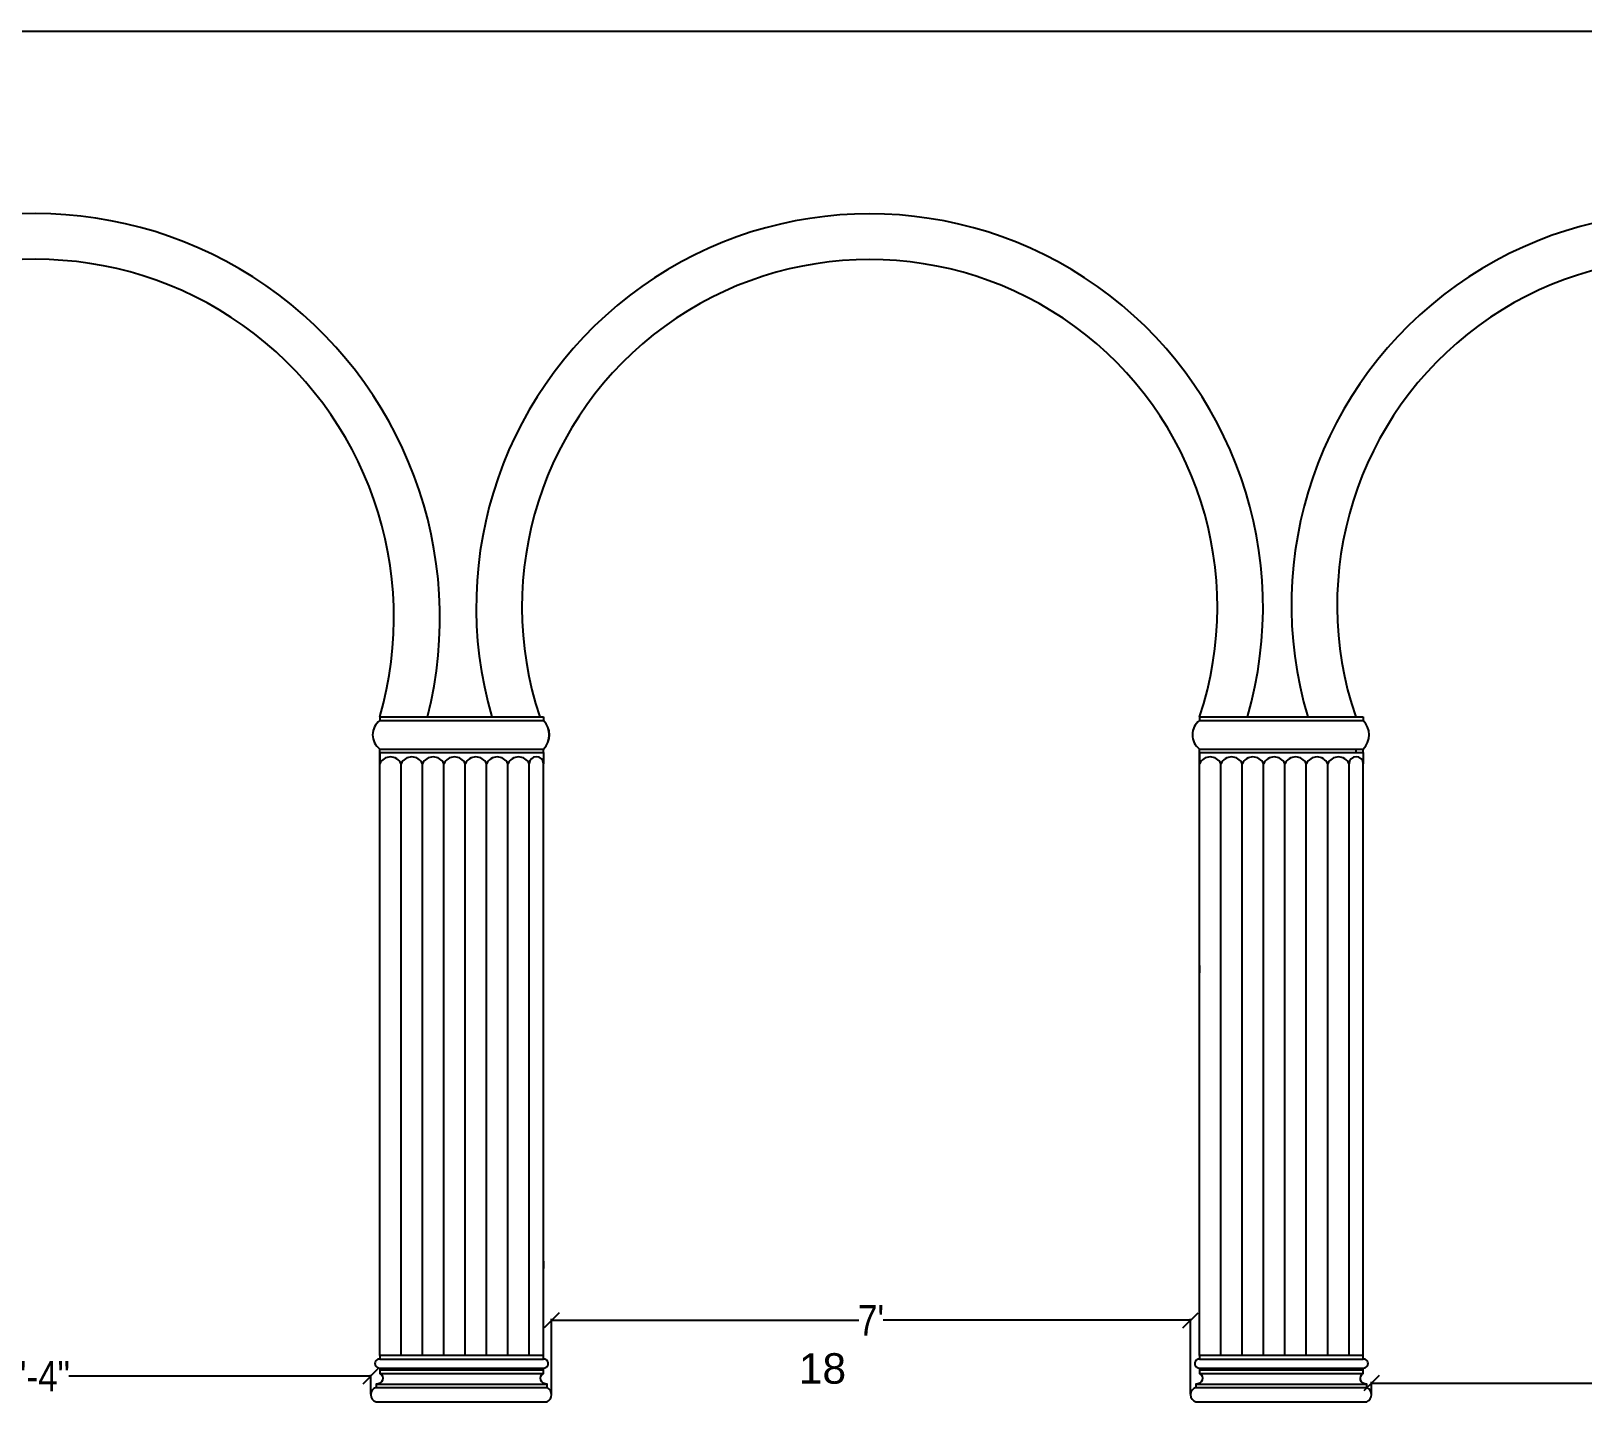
# Model space of a CAD drawing. Header units: inches. Extents: x 13054 to 48691, y 5623 to 20391.
# Drawn here: x 48305 to 48508.8, y 18919.5 to 19099.6 of the extents above; entities that cross this region are included whole.
import ezdxf

# ---------------------------------------------------------------- set-up
doc = ezdxf.new("R2010")
doc.units = ezdxf.units.IN
doc.header["$MEASUREMENT"] = 0
doc.styles.get("Standard").update_dxf_attribs({"font": 'arial.ttf'})
doc.styles.add('TEXT', font='')
doc.styles.get('TEXT').set_extended_font_data('Arial Narrow')
doc.dimstyles.new('Copy of Standard', dxfattribs={"dimtxt": 4, "dimasz": 2, "dimexe": 0.18, "dimexo": 0.0625, "dimgap": 0.09, "dimtad": 0, "dimzin": 0, "dimdsep": 46, "dimlunit": 4, "dimtxsty": 'TEXT', "dimblk": 'OBLIQUE', "dimcen": 0.09, "dimclrd": 8, "dimclre": 8, "dimclrt": 256, "dimadec": 0, "dimazin": 0, "dimtfac": 1, "dimtofl": 0, "dimtmove": 0, "dimatfit": 3, "dimfxl": 1, "dimtolj": 1, "dimtzin": 0, "dimarcsym": 0})

# ---------------------------------------------------------------- blocks, each defined once
blk = doc.blocks.new('_Oblique')
at = {"color": 0, "linetype": 'Continuous', "lineweight": -2}
blk.add_line((-0.5, -0.5), (0.5, 0.5), dxfattribs=at)
blk = doc.blocks.new('*D991')
at = {"color": 8, "lineweight": -2, "transparency": 16777216}
for p, q in [((48261.5, 18920.56), (48261.5, 18923.12)), ((48261.5, 18922.94), (48301.11, 18922.94)), ((48349.61, 18922.94), (48310, 18922.94)), ((48349.61, 18920.56), (48349.61, 18923.12))]:
    blk.add_line(p, q, dxfattribs=at)
at = {"layer": 'Defpoints', "color": 0, "transparency": 16777216}
for p in [(48261.5, 18922.94), (48261.5, 18920.5), (48349.61, 18920.5)]:
    blk.add_point(p, dxfattribs=at)
at = {"color": 8, "lineweight": -2, "transparency": 16777216, "xscale": 2, "yscale": 2, "zscale": 2, "rotation": 180}
blk.add_blockref('_Oblique', (48261.5, 18922.94), dxfattribs=at)
at = {"color": 8, "lineweight": -2, "transparency": 16777216, "xscale": 2, "yscale": 2, "zscale": 2}
blk.add_blockref('_Oblique', (48349.61, 18922.94), dxfattribs=at)
at = {"transparency": 16777216, "insert": (48305.56, 18922.94), "char_height": 4, "attachment_point": 5, "style": 'TEXT'}
blk.add_mtext('\\A1;7\'-4"', dxfattribs=at)
blk = doc.blocks.new('*D995')
at = {"color": 8, "lineweight": -2, "transparency": 16777216}
for p, q in [((48373.37, 18920.56), (48373.37, 18930.45)), ((48373.37, 18930.27), (48413.72, 18930.27)), ((48457.24, 18930.27), (48416.89, 18930.27)), ((48457.24, 18920.56), (48457.24, 18930.45))]:
    blk.add_line(p, q, dxfattribs=at)
at = {"layer": 'Defpoints', "color": 0, "transparency": 16777216}
for p in [(48457.24, 18930.27), (48373.37, 18920.5), (48457.24, 18920.5)]:
    blk.add_point(p, dxfattribs=at)
at = {"color": 8, "lineweight": -2, "transparency": 16777216, "xscale": 2, "yscale": 2, "zscale": 2, "rotation": 180}
blk.add_blockref('_Oblique', (48373.37, 18930.27), dxfattribs=at)
at = {"color": 8, "lineweight": -2, "transparency": 16777216, "xscale": 2, "yscale": 2, "zscale": 2}
blk.add_blockref('_Oblique', (48457.24, 18930.27), dxfattribs=at)
at = {"transparency": 16777216, "insert": (48415.31, 18930.27), "char_height": 4, "attachment_point": 5, "style": 'TEXT'}
blk.add_mtext("\\A1;7'", dxfattribs=at)
blk = doc.blocks.new('*D996')
at = {"color": 8, "lineweight": -2, "transparency": 16777216}
for p, q in [((48481, 18920.56), (48481, 18922.19)), ((48481, 18922.01), (48516.76, 18922.01)), ((48564, 18922.01), (48528.24, 18922.01)), ((48564, 18920.56), (48564, 18922.19))]:
    blk.add_line(p, q, dxfattribs=at)
at = {"layer": 'Defpoints', "color": 0, "transparency": 16777216}
for p in [(48564, 18922.01), (48481, 18920.5), (48564, 18920.5)]:
    blk.add_point(p, dxfattribs=at)
at = {"color": 8, "lineweight": -2, "transparency": 16777216, "xscale": 2, "yscale": 2, "zscale": 2, "rotation": 180}
blk.add_blockref('_Oblique', (48481, 18922.01), dxfattribs=at)
at = {"color": 8, "lineweight": -2, "transparency": 16777216, "xscale": 2, "yscale": 2, "zscale": 2}
blk.add_blockref('_Oblique', (48564, 18922.01), dxfattribs=at)
at = {"transparency": 16777216, "insert": (48522.5, 18922.01), "char_height": 4, "attachment_point": 5, "style": 'TEXT'}
blk.add_mtext('\\A1;6\'-11"', dxfattribs=at)

msp = doc.modelspace()

# ---------------------------------------------------------------- linework, layer by layer
for p, q in [((48229.998, 19099.567), (48589.998, 19099.567)), ((48350.804, 19009.496), (48372.303, 19009.496)), ((48350.804, 19009.029), (48372.303, 19009.029)), ((48458.435, 19009.496), (48479.935, 19009.496)), ((48458.435, 19009.029), (48479.935, 19009.029)), ((48350.804, 19005.29), (48372.308, 19005.29)), ((48350.804, 19004.823), (48372.303, 19004.823)), ((48458.435, 19005.29), (48479.935, 19005.29)), ((48458.435, 19004.823), (48479.935, 19004.823)), ((48353.608, 18925.643), (48353.608, 19003.358)), ((48356.412, 18925.643), (48356.412, 19003.358)), ((48359.217, 18925.643), (48359.217, 19003.358)), ((48362.021, 18925.643), (48362.021, 19003.358)), ((48364.825, 18925.643), (48364.825, 19003.358)), ((48367.63, 18925.643), (48367.63, 19003.358)), ((48461.239, 18925.643), (48461.239, 19003.358)), ((48464.044, 18925.643), (48464.044, 19003.358)), ((48466.848, 18925.643), (48466.848, 19003.358)), ((48469.652, 18925.643), (48469.652, 19003.358)), ((48472.456, 18925.643), (48472.456, 19003.358)), ((48475.261, 18925.643), (48475.261, 19003.358)), ((48350.804, 18925.176), (48372.303, 18925.176)), ((48350.804, 18924.007), (48372.303, 18924.007)), ((48350.804, 18923.774), (48372.303, 18923.774)), ((48350.804, 18923.306), (48372.303, 18923.306)), ((48350.804, 18923.306), (48372.303, 18923.306)), ((48458.435, 18925.176), (48479.935, 18925.176)), ((48458.435, 18924.007), (48479.935, 18924.007)), ((48458.435, 18923.774), (48479.935, 18923.774)), ((48458.435, 18923.306), (48479.935, 18923.306)), ((48350.336, 18921.904), (48372.771, 18921.904)), ((48350.336, 18921.437), (48372.771, 18921.437)), ((48457.968, 18921.904), (48480.402, 18921.904)), ((48457.968, 18921.437), (48480.402, 18921.437))]:
    msp.add_line(p, q)
at = {"transparency": 33554684}
for p, q in [((48350.804, 19009.496), (48350.804, 19009.029)), ((48458.435, 19009.496), (48458.435, 19009.029)), ((48458.435, 19009.496), (48458.435, 19009.029)), ((48372.921, 19008.02), (48372.928, 19008.02)), ((48350.804, 18925.643), (48350.804, 19005.29)), ((48350.804, 19004.823), (48350.804, 19005.29)), ((48350.804, 19004.823), (48350.804, 19003.358)), ((48458.435, 18925.643), (48458.435, 19005.29)), ((48458.435, 19004.823), (48458.435, 19005.29)), ((48458.435, 19004.823), (48458.435, 19005.29)), ((48458.435, 19004.823), (48458.435, 19003.358)), ((48479, 19004.823), (48479, 19005.29)), ((48479.935, 19004.823), (48479.935, 19005.29)), ((48479.935, 19004.823), (48479.935, 19003.358)), ((48479.935, 18925.643), (48479.935, 19003.358)), ((48458.435, 18976.879), (48458.435, 18975.879))]:
    msp.add_line(p, q, dxfattribs=at)
at = {"transparency": 33554661}
for p, q in [((48372.299, 19009.488), (48372.299, 19009.02)), ((48372.303, 19009.496), (48372.303, 19009.029)), ((48479.935, 19009.496), (48479.935, 19009.029)), ((48372.299, 19004.814), (48372.299, 19005.281)), ((48372.299, 19004.814), (48372.299, 19003.349)), ((48372.303, 19004.823), (48372.303, 19005.29)), ((48372.303, 19004.823), (48372.303, 19003.358)), ((48370.434, 18925.643), (48370.434, 19003.358)), ((48372.299, 18925.634), (48372.299, 19003.437)), ((48372.303, 18925.643), (48372.303, 19003.358)), ((48478.065, 18925.643), (48478.065, 19003.358)), ((48372.299, 18980.685), (48372.303, 18980.685)), ((48372.299, 18980.435), (48372.303, 18980.435)), ((48372.303, 18975.689), (48372.299, 18975.689)), ((48372.303, 18975.365), (48372.299, 18975.365)), ((48372.303, 18971.698), (48372.299, 18971.698)), ((48372.303, 18971.448), (48372.299, 18971.448)), ((48372.303, 18966.702), (48372.299, 18966.702)), ((48372.303, 18966.378), (48372.299, 18966.378)), ((48372.303, 18962.712), (48372.299, 18962.712)), ((48372.303, 18962.462), (48372.299, 18962.462)), ((48372.303, 18957.716), (48372.299, 18957.716)), ((48372.303, 18957.392), (48372.299, 18957.392)), ((48372.303, 18953.725), (48372.299, 18953.725)), ((48372.303, 18953.401), (48372.299, 18953.401)), ((48372.303, 18948.655), (48372.299, 18948.655)), ((48372.303, 18948.405), (48372.299, 18948.405)), ((48372.303, 18944.739), (48372.299, 18944.739)), ((48372.303, 18944.415), (48372.299, 18944.415)), ((48372.303, 18939.669), (48372.299, 18939.669)), ((48372.303, 18939.419), (48372.299, 18939.419)), ((48372.299, 18938.058), (48372.299, 18937.058)), ((48372.303, 18935.752), (48372.299, 18935.752)), ((48372.303, 18935.428), (48372.299, 18935.428)), ((48372.299, 18930.682), (48372.303, 18930.682)), ((48372.299, 18930.432), (48372.303, 18930.432))]:
    msp.add_line(p, q, dxfattribs=at)
for points in [[(48350.336, 18919.567), (48372.771, 18919.567, 0.6373083), (48372.771, 18921.437), (48372.771, 18921.904, -0.8280312), (48372.303, 18923.306), (48372.303, 18923.774), (48372.303, 18924.007, 1.0759973), (48372.303, 18925.176), (48372.303, 18925.643), (48350.804, 18925.643), (48350.804, 18925.176, 1.0759973), (48350.804, 18924.007), (48350.804, 18923.774), (48350.804, 18923.306, -0.8461367), (48350.336, 18921.904), (48350.336, 18921.437, 0.7744353)], [(48457.968, 18919.567), (48480.402, 18919.567, 0.6373083), (48480.402, 18921.437), (48480.402, 18921.904, -0.8280312), (48479.935, 18923.306), (48479.935, 18923.774), (48479.935, 18924.007, 1.0759973), (48479.935, 18925.176), (48479.935, 18925.643), (48458.435, 18925.643), (48458.435, 18925.176, 1.0759973), (48458.435, 18924.007), (48458.435, 18923.774), (48458.435, 18923.306, -0.8461367), (48457.968, 18921.904), (48457.968, 18921.437, 0.7744353)]]:
    msp.add_lwpolyline(points, format="xyb", close=True)
for centre, radius, start, end in [((48305.619, 19022.514), 53.075, 345.80267, 194.19733), ((48415.119, 19023.915), 51.652, 343.79094, 196.20906), ((48522.062, 19024.179), 51.558, 343.45398, 196.54602), ((48305.619, 19022.557), 47.034, 343.87817, 196.12183), ((48415.119, 19023.915), 45.652, 341.58907, 198.41093), ((48522.062, 19024.179), 45.558, 341.19843, 198.80157), ((48352.206, 19002.703), 1.548, 25.03672, 154.96328), ((48355.01, 19002.703), 1.548, 25.03672, 154.96328), ((48357.815, 19002.703), 1.548, 25.03672, 154.96328), ((48360.619, 19002.703), 1.548, 25.03672, 154.96328), ((48363.423, 19002.703), 1.548, 25.03672, 154.96328), ((48366.227, 19002.703), 1.548, 25.03672, 154.96328), ((48369.032, 19002.703), 1.548, 25.03672, 154.96328), ((48459.837, 19002.703), 1.548, 25.03672, 154.96328), ((48462.641, 19002.703), 1.548, 25.03672, 154.96328), ((48465.446, 19002.703), 1.548, 25.03672, 154.96328), ((48468.25, 19002.703), 1.548, 25.03672, 154.96328), ((48471.054, 19002.703), 1.548, 25.03672, 154.96328), ((48473.859, 19002.703), 1.548, 25.03672, 154.96328), ((48476.663, 19002.703), 1.548, 25.03672, 154.96328)]:
    msp.add_arc(centre, radius, start, end)
at = {"transparency": 33554684}
for centre in [(48352.197, 19007.16), (48459.828, 19007.16), (48459.828, 19007.16)]:
    msp.add_arc(centre, 2.332, 126.69271, 233.30729, dxfattribs=at)
at = {"transparency": 33554661}
for centre, radius, start, end in [((48370.405, 19007.151), 2.661, 315.36882, 44.63118), ((48370.41, 19007.16), 2.661, 315.36882, 44.63118), ((48478.041, 19007.16), 2.661, 315.36882, 44.63118), ((48371.369, 19003.348), 0.935, 0.60347, 179.39653), ((48479, 19003.348), 0.935, 0.60347, 179.39653)]:
    msp.add_arc(centre, radius, start, end, dxfattribs=at)

# ---------------------------------------------------------------- texts
at = {"insert": (48405.817, 18925.95), "char_height": 4, "attachment_point": 1}
msp.add_mtext_dynamic_manual_height_columns('18', width=10.54364, gutter_width=1, heights=[0], dxfattribs=at)

# ---------------------------------------------------------------- dimensions: what is measured, and where the dimension line sits
dim = msp.add_linear_dim(base=(48457.244, 18930.271), p1=(48373.367, 18920.502), p2=(48457.244, 18920.502), dimstyle='Copy of Standard')
dim.commit()
dim.dimension.update_dxf_attribs({"geometry": '*D995', "text_midpoint": (48415.305, 18930.271), "dimtype": 160})
for base, p1, p2, picture, middle in [((48261.498, 18922.944), (48349.612, 18920.502), (48261.498, 18920.502), '*D991', (48305.555, 18922.944)), ((48563.998, 18922.014), (48480.998, 18920.502), (48563.998, 18920.502), '*D996', (48522.498, 18922.014))]:
    dim = msp.add_linear_dim(base=base, p1=p1, p2=p2, dimstyle='Copy of Standard')
    dim.commit()
    dim.dimension.update_dxf_attribs({"geometry": picture, "text_midpoint": middle})

doc.saveas('drawing.dxf')
